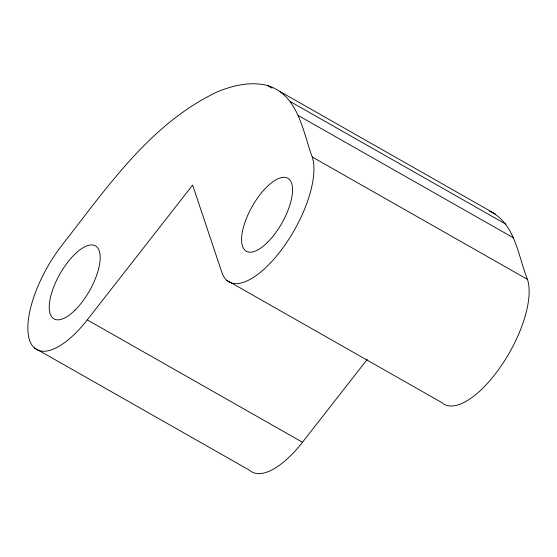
<?xml version="1.0" encoding="UTF-8"?>
<svg xmlns="http://www.w3.org/2000/svg" width="557" height="557" viewBox="0 0 557 557"><rect width="100%" height="100%" fill="white"/><g stroke="black" fill="none" stroke-linecap="round" stroke-linejoin="round"><path stroke-width="0.84" d="M87.261 319.878L192.638 185.07L221.909 272.533A77.193 31.317 -60.4 0 0 279.614 252.244A77.193 31.317 -60.4 0 0 312.233 156.99C302.632 130.992 298.406 95.136 267.485 85.527C250.72 81.259 233.536 85.298 217.85 91.606C150.181 123.376 106.867 188.057 62.175 244.906A77.193 31.317 -60.4 0 0 29.556 340.167A77.193 31.317 -60.4 0 0 87.261 319.878L302.472 442.244L367.195 359.446M489.415 211.131C515.392 223.044 517.989 255.921 527.444 279.356A77.193 31.317 -60.4 0 1 500.611 366.75A77.193 31.317 -60.4 0 1 441.903 402.634L226.692 280.268M280.171 91.64L495.382 214.006M267.485 85.527L272.018 88.103M290.524 101.715L505.735 224.081M298.371 115.564L513.582 237.93M312.233 156.99L527.444 279.356M34.339 347.895L249.557 470.261A77.193 31.317 -60.4 0 0 302.472 442.244M74.951 310.214A41.984 17.03 -60.4 0 0 96.681 246.765A41.984 17.03 -60.4 0 0 52.525 290.197A41.984 17.03 -60.4 0 0 74.951 310.214M267.297 242.587A41.984 17.03 -60.4 0 0 289.027 179.138A41.984 17.03 -60.4 0 0 244.878 222.563A41.984 17.03 -60.4 0 0 267.297 242.587"/></g></svg>
